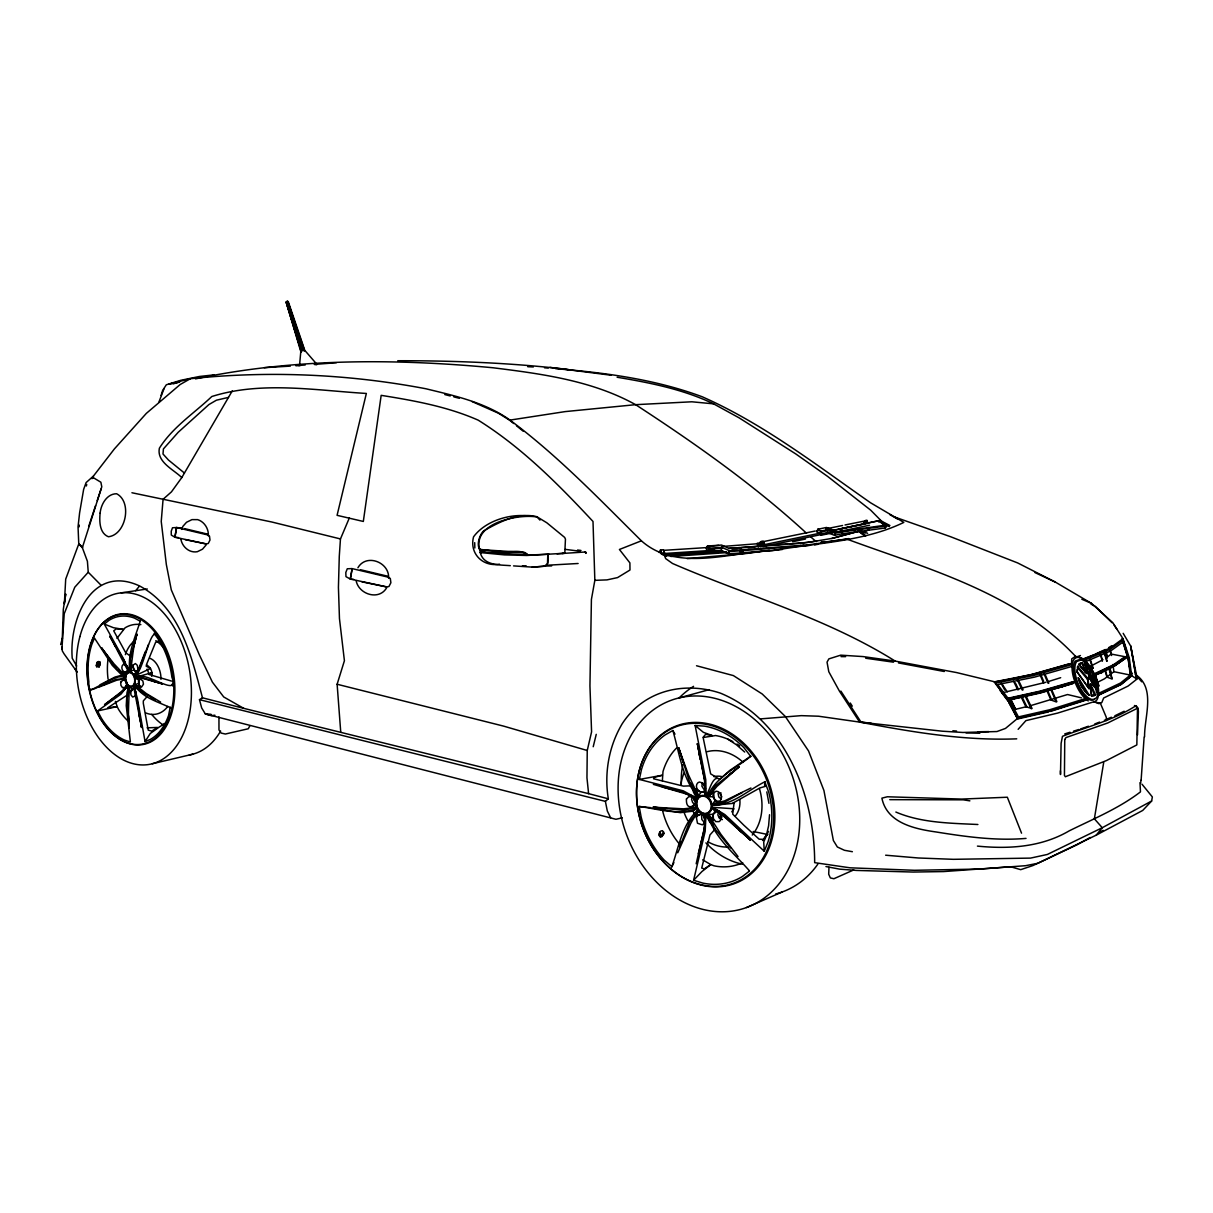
<?xml version="1.0" encoding="UTF-8"?>
<svg xmlns="http://www.w3.org/2000/svg" width="1213" height="1213" viewBox="0 0 1213 1213"><rect width="100%" height="100%" fill="white"/><g stroke="black" fill="none" stroke-linecap="round" stroke-linejoin="round"><path stroke-width="1.5" d="M208.333 535.858C208.833 528.898 204.451 521.726 197.658 519.634L191.972 519.619L186.529 522.272L182.86 526.397L181.814 529.414M62.181 641.647L63.319 609.244L65.729 594.006L64.35 603.756L65.699 579.117L78.769 543.985L78.041 526.791L79.603 512.887L83.636 489.385L86.108 482.577L93.446 476.057L114.371 448.946L146.348 413.375L180.206 384.491L190.335 378.729C268.77 370.572 348.313 373.998 425.778 388.736C454.435 395.711 484.093 402.155 508.778 419.213C557.101 454.951 598.843 498.604 641.389 540.816C677.066 572.506 729.908 552.082 772.15 550.747C815.879 542.742 863.58 541.999 903.837 522.394L870.555 502.773C816.243 464.867 763.068 423.595 702.1 396.727C655.293 379.351 605.257 372.634 555.69 368.707M662.359 780.884L662.995 771.544A67.397 53.933 70 0 1 676.384 748.194M588.608 793.651L243.737 708.347L223.723 696.959L212.396 682.146L199.523 655.217L171.291 589.867L166.333 564.485L161.238 521.454L163.073 499.286L171.458 491.856L181.783 477.588C173.702 469.567 156.553 462.108 159.373 448.234C172.534 427.219 194.095 413.345 211.805 396.515C261.295 380.897 315.486 390.389 366.356 393.452L337.078 515.328L363.324 521.454L381.17 395.347C414.164 400.608 447.461 406.613 478.21 420.168C521.757 447.385 558.177 484.093 593.005 521.469L594.84 580.345L591.413 599.419L589.943 685.876L591.58 731.848L587.244 750.498L586.956 777.836L588.608 793.651L608.335 798.821C604.089 773.121 608.835 746.329 622.117 723.903C643.633 690.44 684.056 680.933 720.598 693.214C785.918 720.386 814.62 795.955 814.666 862.655L850.025 867.811L914.435 870.297L980.21 869.039L1025.546 865.703L1037.873 863.277L1096.218 835.15L1142.707 810.451L1151.637 801.02L1152.35 796.941L1141.979 784.174M128.29 719.036L128.366 715.564L129.26 727.876L127.031 698.976L129.124 687.043C129.245 700.492 127.501 714.214 129.26 727.876M1090.411 685.679L1090.442 683.859L1095.475 694.761L1093.808 696.019L1091.351 695.671L1090.411 685.679L1094.414 694.518L1095.475 694.761M653.307 808.192L680.341 812.665L692.941 811.179L694.64 814.348M60.65 644.543L62.47 638.083M1137.506 734.926L1138.416 711.515L1138.021 708.058L1136.05 705.663C1113.549 720.249 1086.954 726.845 1062.467 736.306L1061.102 743.387L1060.496 774.531L1060.42 770.786M828.979 867.234L828.691 874.209L830.344 877.924L833.907 878.728L853.755 869.918M299.596 364.779L300.794 351.588L286.086 301.931L301.446 351.785M79.163 526.821L79.27 525.077M349.329 517.981L340.459 538.936L339.276 556.403L338.427 587.395L339.458 618.569L344.416 660.721L337.123 684.253L340.747 732.273M61.908 649.198L64.228 613.717L74.766 587.228L88.246 572.218L87.412 561.301L82.348 547.654L78.769 543.985M174.99 536.616L176.522 527.519L181.95 528.125M695.094 815.197L697.551 810.299C681.918 824.749 678.704 847.432 671.866 866.658L664.193 860.093A81.195 64.698 70.1 0 1 641.146 817.031L639.19 806.478L650.956 807.691M1144.132 737.11L1141.13 780.065M702.206 782.779L701.933 786.251L703.858 789.314M704.131 784.295L704.874 787.207M350.39 578.419L352.073 568.609M151.686 676.293C152.883 671.881 150.655 667.241 146.728 665.012M769.542 814.727L768.602 825.81L766.146 836.318L768.451 831.405M301.264 351.543L286.268 302.158L286.95 301.4L288.33 301.794L304.797 350.39L316.472 363.824M176.522 527.519L172.489 527.776L171.23 531.249L171.291 535.069L174.93 537.223L176.673 527.549L207.863 534.963L209.485 536.101L209.985 540.028L208.257 543.5L206.392 543.924L175.081 537.268M712.895 814.378L713.229 820.367L708.604 814.332L712.895 814.378L715.064 811.376L719.415 811.74L712.653 808.662L715.064 811.376M351.952 568.594L347.282 568.776L345.811 572.506L345.963 576.645L350.33 579.071L352.24 568.639L388.478 577.236L390.313 578.495L390.889 582.74L388.964 586.486L386.841 586.91L350.481 579.117M1088.076 679.235L1089.153 688.741L1088.076 687.346L1087.576 678.052L1077.675 666.331L1077.523 667.529L1087.182 678.931L1090.123 678.476L1094.308 686.831L1089.289 667.878L1085.029 663.769L1089.532 678.067L1094.308 686.831M1140.629 783.067L1140.978 780.262M705.375 791.604L704.996 794.621L704.328 791.71L705.344 790.285M1087.182 678.931L1089.638 677.309L1085.029 663.769M1077.675 666.331L1077.265 672.29L1088.076 687.346M134.567 642.102L134.097 645.119L136.917 634.187L130.216 659.629L130.413 671.229C132.596 659.008 133.005 646.302 136.917 634.187M1144.572 736.898C1144.253 716.792 1156.141 687.968 1135.429 674.473M479.438 548.337L480.272 552.567L504.441 554.887L526.73 555.463L564.788 553.249L565.455 539.148L564.652 537.42L546.805 522.773L537.404 517.041M696.186 863.747L705.375 823.627M99.132 666.892L99.86 661.964L98.647 661.464L98.101 664.027L96.312 665.467L96.631 666.695L99.132 666.892L100.194 663.177M99.648 665.74L99.86 661.964M138.752 680.129L135.735 678.416L140.663 678.097L138.418 681.676L139.889 687.513L135.234 684.587L138.479 683.404M693.002 788.602L693.548 792.347L696.687 798.093L683.237 790.831L639.357 779.428L641.465 769.588A81.195 64.698 70.1 0 1 665.209 734.851L672.851 730.514L674.989 734.153M1103.694 762.431L1094.369 818.805L1102.268 827.721L1151.637 801.02M96.312 665.467L96.858 662.92M96.813 664.315L97.374 661.767M96.631 666.695L97.192 664.133M738.944 829.647L750.225 839.972L719.536 811.527L712.713 808.328L718.43 811.558L717.853 814.939L719.415 818.275L722.357 819.654M720.37 813.468L720.037 814.939L722.038 817.046M130.352 664.436L128.805 671.168L123.787 659.326L104.288 624.073L108.988 620.343A64.031 41.378 79.6 0 1 134.567 618.145L140.359 621.283M593.218 746.738L596.25 734.335M86.35 485.988L86.73 484.472M128.593 686.725L126.986 692.668L126.243 705.678L130.382 741.992L124.651 740.142A64.031 41.378 79.6 0 1 101.331 718.111L97.525 710.985L120.982 694.154L127.608 685.815L128.275 690.045M170.245 707.073L168.577 715.427A64.031 41.378 79.6 0 1 150.367 739.399L145.06 741.583L137.387 698.476L134.112 686.422L144.256 693.73M82.348 547.654L101.786 486.822L100.876 482.228L92.992 477.482L93.446 476.057M749.346 871.161L742.386 876.499A81.195 64.698 70.1 0 1 702.585 883.034L693.593 880.259L705.193 831.254L705.936 815.106L709.726 822.05L713.138 825.598M140.283 621.041C135.265 637.189 127.274 653.777 129.867 671.107M681.084 843.52L689.5 822.156L698.188 811.118L691.016 822.839L677.718 852.815M679.553 846.704L681.175 841.488M698.294 853.649L703.965 830.541L705.071 815.06L705.435 818.517M161.056 395.453L162.633 390.48L166.333 384.779L180.722 380.321L199.417 376.485L214.246 374.847M88.64 526.654L95.539 505.685M145.257 651.76L139.101 667.726L134.613 675.08L138.282 671.107L148.456 644.558M158.933 402.034L164.073 388.554M101.088 488.975L97.222 500.62M171.579 681.084L149.093 674.519L151.989 672.639L135.507 677.309C145.408 669.697 180.206 699.325 171.882 677.142A64.031 41.378 79.6 0 0 158.751 639.751C151.504 616.856 144.059 672.093 134.977 675.793L150.533 668.469L146.197 666.21L146.546 664.436L155.598 642.374L159.373 640.54M706.118 548.883L707.634 546.017L721.553 545.046L728.892 548.367L739.551 547.609L741.947 550.687L741.128 552.931L728.649 553.841L721.038 550.52C717.671 550.444 706.163 553.553 706.8 548.443M708.316 551.036L709.832 548.17L721.674 547.336L729.286 550.657L741.78 549.762M709.211 551.369L709.832 548.17L707.634 546.017L706.906 546.623L709.999 549.11L721.841 548.261L721.674 547.336M721.038 550.52L721.841 548.261M728.649 553.841L729.286 550.657M816.728 540.998L811.391 541.802A111.171 13.54 2.6 0 1 797.396 543.272L739.809 547.594L742.038 549.747L741.386 552.901L782.294 549.519M692.744 796.168L691.577 799.215L692.684 802.672L695.413 804.537M695.458 801.975L693.745 799.61L694.276 798.26L691.425 795.773L696.171 799.246L695.413 800.155L694.306 798.23M1077.265 672.29L1077.189 669.515M761.158 543.621L759.247 544.061L761.127 541.529L763.038 541.104L764.417 544.455L766.373 545.82L764.463 546.244L762.507 544.895L761.127 541.529L759.247 544.061L762.113 546.047M125 676.384L120.39 673.655L112.278 665.346L94.432 638.023L91.718 644.77A64.031 41.378 79.6 0 0 88.883 681.903C85.517 703.722 113.506 670.213 124.878 677.931L123.529 676.369L124.135 675.216M731.757 811.846L733.956 808.783L712.895 807.342L724.843 814.56L764.251 851.238L768.026 841.883A81.195 64.698 70.1 0 0 768.769 792.316L764.827 781.794C748.133 790.194 732.516 805.205 712.926 805.341L734.032 803.279L732.713 814.15L743.736 825.113L759.141 839.184L763.523 839.381L767.01 834.392M706.906 546.623L718.627 545.41M126.531 672.442L125.227 675.383L122.892 671.881L126.531 672.442L128.062 670.349L128.123 671.426L127.274 665.846M765.251 781.521L764.539 785.357M585.879 553.386L585.727 551.976L557.025 553.81M135.871 671.881L134.491 674.837L138.176 670.941L136.872 671.911L134.779 671.214L132.247 665.528L130.61 671.274L133.809 669.985M816.576 531.476L818.366 529.095L821.565 531.87L820.534 534.038L816.895 531.415M816.774 531.855L818.366 529.095M819.73 533.781L821.322 531.006L828.191 529.611L835.393 532.325L885.156 525.199L886.658 525.987L885.323 527.989L841.943 533.781L842.732 530.809L838.896 529.156M820.534 534.038L827.402 532.613L828.191 529.611M671.699 867.159L673.882 862.61M827.402 532.613L834.589 535.327L835.393 532.325M828.434 530.46L821.565 531.87L817.607 529.308L826.462 527.458L833.498 530.202L832.74 530.415L839.639 528.944L842.595 530.839L841.792 533.826L834.589 535.327M145.06 741.583L150.245 733.501L159.525 726.83A53.236 34.601 79.6 0 0 164.21 723.479M249.772 725.935L248.301 728.755L225.345 734.032L221.1 733.061L218.977 729.938L218.947 716.928M659.842 832.118L658.795 834.089L660.266 836.834L661.858 836.591L664.027 833.467L662.541 830.708L660.949 830.95L659.842 832.118L661.328 834.862L664.027 833.467M660.13 833.725L659.084 835.696M660.266 836.834L661.328 834.862M662.662 833.831L663.678 831.982M513.554 565.895L532.431 567.123L543.97 566.259L546.366 565.273L547.503 563.15L547.821 554.068M661.858 836.591L662.92 834.62M181.783 477.588L232.259 390.92M721.007 792.862L720.279 794.09L721.72 796.714M878.621 521.939L880.471 520.635L889.917 525.502M700.917 792.392L698.552 795.895L696.156 789.057L700.917 792.392L704.328 791.71M885.202 527.837L886.415 525.017L879.683 520.665M1078.933 664.679L1082.602 662.738L1086.59 673.458L1078.933 664.679L1080.495 662.859L1082.602 662.738M705.314 820.231L704.071 816.046L704.783 815.045L705.375 820.109M116.964 638.356L125.03 627.864A53.236 34.601 79.6 0 1 140.844 624.619M709.923 792.923L707.77 795.91C715.564 777.306 735.745 768.345 750.741 756.396L744.069 747.815A81.195 64.698 70.1 0 0 704.237 726.117L695.125 725.51L705.754 779.641L706.148 795C709.772 791.316 712.471 774.501 719.688 779.11M715.185 800.489L712.713 803.946L719.536 802.309C714.169 802.005 711.713 795.986 713.547 791.392L708.801 796.774L713.092 796.683M762.568 840.503L766.874 834.68L763.72 841.974L764.251 851.238M1096.218 835.15L1102.268 827.721L1047.365 854.452L1030.519 858.107L953.342 859.32L918.317 857.985L885.642 855.21M135.629 590.716L139.07 586.592M206.165 544.91L202.51 549.186L197.31 551.718C189.107 553.234 181.844 546.457 180.782 538.572M863.899 522.682L865.445 520.877L866.658 523.622M693.593 880.259L701.887 871.586L710.788 864.596L714.063 865.824A67.397 53.933 70 0 0 742.674 862.67M286.389 302.037L287.906 301.4M386.659 587.759C379.017 600.966 358.593 594.355 356.106 580.557M357.911 567.775C366.311 553.113 389.661 562.301 388.585 578.161M1018.147 729.316L1025.91 720.628L1057.569 713.108L1094.05 701.705L1098.933 703.676L1101.798 702.554L1103.648 698.006L1128.06 686.073L1138.385 677.946L1141.736 681.797M1106.104 651.957L1107.621 656.84L1111.123 654.034L1125.77 656.87L1126.073 657.901L1113.261 666.741M863.535 522.712L866.825 520.15L868.008 523.44M132.262 688.939L130.049 692.517L129.306 687.164L135.416 689.757M91.794 478.589L93.189 478.089M715.17 829.07L709.969 834.923L701.721 868.068L704.237 868.887L710.788 864.596L702.676 859.82M894.618 517.011L950.719 536.768L1017.662 562.938L1055.31 582.073L1091.548 603.407L1112.928 622.86L1122.965 638.66L1129.273 657.78L1131.668 675.641L1121.373 684.132L1097.492 695.367M1130.88 676.505L1120.903 684.663L1097.72 695.625M510.294 565.667C499.529 564.742 483.487 565.865 480.272 552.567L481.061 551.763L527.928 555.069L548.989 554.22M1121.889 638.978L1128.257 658.811L1130.956 676.02L1128.408 658.022L1122.935 640.07L1110.138 649.334L1083.512 660.615L1085.029 661.873L1110.714 650.926L1123.086 641.995L1128.045 658.295L1130.349 675.08L1120.494 683.025L1098.25 693.548M147.107 696.58L143.316 700.902L143.316 703.358L148.244 730.15L151.746 731.105L157.523 727.451L147.091 727.815M1112.912 664.512L1113.928 671.699L1104.482 678.81L1096.81 682.646M1085.832 699.81L1050.867 710.863L1017.571 718.399L1005.486 728.422L996.95 731.545L962.879 732.47L942.107 731.181L859.592 722.084L818.517 716.216L801.277 715.64L760.778 718.869M867.644 533.28L860.73 531.006L859.198 531.688L862.807 534.508M731.515 772.802L728.968 775.077L739.187 766.737L716.898 786.449L708.544 796.562L715.245 785.948L739.187 766.737M1122.965 638.66L1110.213 648L1083.846 659.175L1075.537 656.324L1071.746 658.826L1071.549 663.405L1033.567 674.155L994.66 681.812L956.632 672.578L895.179 661.085L863.095 656.582L840.7 655.156L828.858 658.886L827.039 662.146L828.797 671.744L839.396 691.061L859.592 722.084C911.357 731.939 963.85 740.931 1016.737 738.838M885.626 525.047L885.035 525.578L879.076 521.196M214.898 715.2L211.229 715.625L205.331 713.926L201.676 707.952L199.478 699.658L605.378 801.368L608.335 798.821M243.737 708.347L202.48 697.809C191.563 656.597 180.328 607.986 139.768 586.046C91.733 563.59 68.959 619.449 72.234 658.265L76.677 665.998M1126.073 657.901L1114.292 666.149L1100.843 673.063M1125.77 656.87L1113.943 665.133L1092.943 674.959M1125.482 657.977L1113.701 666.225L1094.46 675.338M1125.118 656.612L1113.261 664.876L1093.959 674.003M1094.369 702.009L1096.597 700.31A24.033 10.477 67.7 0 0 1095.187 676.202A24.033 10.477 67.7 0 0 1079.327 657.34L1076.492 657.491L1074.202 659.084A24.033 10.462 67.7 0 0 1074.4 680.387A24.033 10.462 67.7 0 0 1088.258 700.932M1094.414 694.518L1091.351 695.671M748.921 757.23L750.953 756.199M742.371 792.514L724.222 802.324L712.759 804.295L724.783 800.807L750.938 787.995M1108.591 647.712L1111.79 645.71M199.478 699.658L202.48 697.809M1102.996 659.69L1090.411 666.286M103.575 684.936L115.857 679.371L124.924 678.764L116.766 680.19L98.556 687.286M1093.216 685.451L1088.561 668.302L1089.289 667.878M90.414 690.333L99.163 685.845M1090.214 837.486L1077.265 844.673L1032.915 865.566L1020.709 869.66L1010.702 866.779L943.562 871.571L913.222 872.056L856.514 870.434L839.669 869.145L825.947 866.552M1099.918 832.088L1103.148 830.299M99.724 684.92L114.901 677.112L123.817 674.61M748.466 757.731L729.559 770.589L719.764 779.443M1136.354 678.749L1130.728 646.135L1136.354 678.749L1137.112 678.37L1130.728 646.135L1123.177 633.322M1114.883 715.761L1124.178 711.243M1095.187 654.201L1105.316 649.501M746.465 907.551A110.262 87.958 70.1 0 0 761.794 726.132A110.262 87.958 70.1 0 0 618.524 777.958A110.262 87.958 70.1 0 0 746.465 907.551L782.279 891.949M865.415 531.279L868.857 529.823M1106.15 719.445L1111.381 717.232M1093.338 675.975L1101.874 672.487M126.501 695.565L107.639 707.861L117.191 706.588L118.495 709.302A53.236 34.601 79.6 0 0 127.517 720.507M641.389 540.816L619.418 549.474L629.896 562.893L629.987 570.019L617.553 577.6L606.985 579.89L594.84 580.345M1094.748 723.979L1099.585 722.084M1081.89 659.372L1093.489 654.99M1075.749 657.264L1080.419 655.52M1087.576 678.052L1089.638 677.309M728.892 548.367L739.551 547.609M693.745 799.61L696.11 798.791M1086.499 699.977L1050.397 711.425M1080.54 728.968L1088.425 726.238M1084.922 698.688L1049.745 709.757L1018.465 716.913L1009.732 700.508L997.677 684.572L1034.628 677.097L1071.761 666.468M1073.596 681.949L1040.602 691.44L1007.578 698.794M1062.224 686.649L1074.005 682.98M1072.989 683.571L1040.117 693.063L1009.125 700.037M1072.883 681.691L1039.859 691.167L1006.805 698.521M889.766 799.655L963.258 799.822L969.869 800.853M1071.898 664.603L1033.749 675.489L995.13 683.207L1008.488 700.811L1018.056 718.854M1047.729 681.767L1060.678 677.688M1068.789 663.92L1030.474 674.792L1012.188 678.734M1064.741 733.91L1070.002 732.258M1073.52 731.166L1078.797 729.513M173.156 383.899L178.554 382.231M1021.012 696.641L1025.925 706.815L1032.081 708.528L1025.546 694.958M831.754 538.511L860.366 530.809L832.391 538.314L810.769 541.999A109.837 13.525 2.6 0 1 796.789 543.5L789.39 544.031M709.15 689.651L679.144 697.9A121.709 98.571 69.4 0 1 693.563 686.346M1040.481 692.547L1062.815 686.603M1045.909 682.252L1002.12 692.866M190.335 378.729L169.077 384.081L179.676 382.065M1048.669 711.864L1018.571 718.748M195.475 378.896C292.94 358.32 394.195 358.457 493.039 367.766C541.741 373.847 592.065 380.518 635.612 404.672C695.352 443.594 753.955 484.942 806.554 533.265M1011.157 701.311L1015.63 709.287L1026.092 706.785M1029.579 705.951L1067.546 694.533L1081.45 697.854M152.368 763.735L192.761 754.198M1041.057 692.487L1009.413 699.522M228.499 397.394L216.43 400.199L208.909 404.566L178.19 432.298L163.421 448.916L162.997 453.996L168.516 460.076L184.421 473.04M97.525 710.985L117.191 706.588L115.371 701.372M98.405 664.618L99.678 664.33M762.507 544.895L764.417 544.455M622.314 817.82L615.931 819.275L205.331 713.926L211.001 714.29M703.419 737.474L715.534 735.533A67.397 53.933 70 0 1 732.864 741.583M839.047 529.126L880.138 520.438L839.79 528.913M835.621 533.174L842.823 531.688M1008.155 699.84L1022.726 696.808M846.249 527.791L865.021 523.955M880.471 520.635L879.683 520.786L888.477 525.517M820.989 542.211L824.355 541.529M845.021 524.971L865.445 520.877M994.16 682.07L1010.368 679.128M800.459 545.926L803.885 545.319M868.099 523.258L866.946 523.455L865.657 520.347M471.978 401.533L498.316 413.148L509.551 420.168L565.197 411.601L635.612 404.672L691.819 401.791L713.578 403.838L739.142 417.863L795.91 454.026L827.691 476.466L870.661 510.142L882.23 521.833M848.721 538.587L814.454 544.061A111.535 12.797 2.7 0 1 800.504 545.41M700.689 814.105L695.883 816.213L698.4 811.391L704.071 816.046M121.194 592.869L147.273 588.972M865.278 522.439L866.855 520.665M769.33 550.323L747.284 553.386L687.164 558.632M782.203 548.534L785.872 548.018M791.392 547.26L795.061 546.745M814.59 544.834L817.501 544.425M639.357 779.428L662.404 775.228L654.732 777.245L653.504 778.761L683.465 786.13L691.592 785.781M842.974 531.658L886.658 525.987M865.839 535.797L859.835 531.112L860.73 531.006M821.292 542.438L847.068 539.179C926.99 568.654 1015.402 592.278 1075.537 656.324M93.401 476.967L92.233 477.543L92.704 478.392M1026.031 838.395C996.055 840.988 965.851 836.743 936.269 831.997C914.936 828.995 886.915 823.111 881.896 798.154L887.34 796.774L961.682 799.079L1007.336 797.229L1021.543 833.179M562.104 553.522L564.424 553.295M305.176 364.992L298.534 365.462L300.945 365.401M315.941 364.537L317.093 364.446L314.728 364.491M522.606 566.107L526.154 565.804M1094.46 699.234L1091.973 699.446A21.137 9.204 67.7 0 1 1077.872 682.813A21.137 9.204 67.7 0 1 1076.735 661.479L1081.238 659.933A21.137 9.204 67.7 0 1 1095.187 676.536A21.137 9.204 67.7 0 1 1096.431 697.748L1093.55 699.916L1090.987 700.144A21.773 9.477 67.7 0 1 1076.462 682.995A21.773 9.477 67.7 0 1 1075.279 661.024L1079.934 659.447A21.773 9.477 67.7 0 1 1094.293 676.505M748.103 547.639L754.82 547.078M739.718 551.612L743.251 551.324M742.204 550.657L800.625 546.168A111.717 12.448 2.4 0 0 809.632 545.395M731.909 548.928L737.474 548.503M728.831 552.476L670.865 556.494M295.911 365.78L299.581 365.507M314.288 364.4L336.35 362.748M741.098 547.654L787.54 544.182M742.038 549.747L800.444 545.395M722.903 551.096L665.497 554.932L663.511 550.353L706.997 547.563M726.42 551.763L665.649 555.872L665.497 554.932M532.113 567.123L543.636 566.274M722.099 546.502L757.139 543.758L758.186 546.79M664.33 553.234L663.42 549.732L660.479 549.944L661.388 553.446L664.33 553.234L665.937 556.479M665.588 554.629L662.647 554.841L661.388 553.446M729.453 551.581L741.947 550.687M714.76 550.186L664.269 553.507M760.672 546.623L759.505 543.03L757.276 543.181L758.413 546.578M734.032 803.279L732.849 803.158L759.869 787.95L765.994 786.176M551.657 565.91L543.636 566.077M578.116 563.499L546.684 565.258L547.821 563.15L548.14 554.053M264.207 367.675L290.316 366.114M480.272 552.567L481.652 552.476M124.939 679.037L122.301 679.159L124.681 679.871L126.637 682.328M988.838 731.591L977.754 731.773M545.38 565.273L546.366 565.273M397.773 360.731C454.799 360.655 511.916 362.884 568.579 369.54M840.988 656.612L845.613 656.642M977.89 824.506C950.507 823.187 921.213 822.96 895.861 812.043M979.831 733.259L966.018 732.925M527.761 366.72L533.326 366.948M977.435 846.113C1008.958 849.206 1041.239 847.235 1069.26 830.829C1093.474 818.866 1118.886 808.404 1140.463 791.892L1140.008 782.688M662.055 808.222L665.846 808.389L653.201 807.206L683.419 808.828L696.217 807.494L683.055 810.269L653.201 807.206M499.498 564.166C482.804 567.123 469.173 553.522 473.555 536.828C485.443 520.62 510.916 513.023 530.445 516.268M952.857 730.787L956.557 731.045M494.722 550.808C504.911 554.447 519.771 547.624 528.125 554.963M544.516 367.797L548.246 368.1M350.33 579.071L353.68 579.374M705.905 816.213L703.692 817.107L704.783 819.897M486.671 550.005L524.804 552.491L527.928 555.069M174.93 537.223L178.523 537.617M522.287 566.107L523.319 566.213M486.853 550.111C473.752 553.947 478.225 535.6 483.669 530.9C499.422 521.999 518.345 512.083 536.828 516.693L539.967 520.119M536.54 516.92C518.451 514.039 472.964 522.515 479.484 549.262L495.192 551.354L522.742 552.719L525.32 553.083L526.533 554.599M577.555 550.035L580.997 550.475M580.117 551.263L565.228 549.368M549.959 367.372L611.413 375.272M865.718 658.234L893.511 662.177M617.114 377.243C650.032 382.732 683.268 389.328 713.578 403.838M871.601 723.418L860.927 721.932L840.852 691.076M898.484 662.935L944.275 671.502M1094.247 702.084L1100.297 703.04L1106.301 717.308L1106.392 720.507L1104.406 720.173M639.19 806.478C657.931 808.859 678.173 815.879 696.58 808.495L692.941 811.179M205.831 543.894L185.18 539.649M385.689 586.758L362.005 581.846M662.222 786.919L683.222 792.347L696.307 798.958L691.365 795.455L653.367 784.371M852.375 851.708L844.415 850.283L837.364 846.992L833.376 840.533L823.93 790.512L808.525 750.923L785.266 716.413L762.234 694.003L733.395 675.596L696.52 665.755M1113.928 671.699L1130.349 675.08M753.167 831.496L767.89 834.529M131.929 492.751L271.848 522.015L340.459 538.936M207.438 534.084L184.482 528.595M387.463 576.16L360.382 569.701M337.123 684.253L503.653 726.132L587.244 750.498M444.807 394.574L450.235 395.954M453.859 396.894L459.302 398.273M162.208 683.814L140.632 677.84L135.674 678.143L142.634 677.824L162.208 683.814L153.808 681.342L155.84 682.04M859.926 531.142L865.127 532.856M1134.473 705.526L1135.944 706.011L1136.93 708.271M98.101 664.027L99.314 664.527M154.415 698.991L141.466 691.926L135.128 684.799L146.318 693.548L160.647 702.1M129.73 655.672L125.682 652.67L113.719 630.836L116.19 628.895L123.362 629.395L113.476 627.712L104.288 624.073M1081.844 599.267L1091.548 603.407M170.669 707.816C158.16 701.796 142.588 697.975 134.84 685.421M1034.992 572.597L1055.31 582.073M584.666 552.188L586.122 552.87M897.256 518.876L889.736 514.555M716.807 777.533L710.636 773.879L703.085 737.277L705.663 734.305L712.213 735.548L703.343 732.303L695.125 725.51M151.17 697.884L155.249 700.053M1090.957 604.089L1095.521 606.53L1112.033 622.724M886.415 525.017L889.326 526.578M895.179 661.085C825.977 617.69 746.92 595.735 672.518 563.484L665.694 558.632L664.057 554.659M82.666 547.169L79.315 544.288M727.679 739.066L736.503 744.812L744.691 752.045M1131.668 675.641L1134.883 677.794M764.054 546.502L762.128 545.153L760.885 542.15M759.474 544.031L763.098 546.547M718.43 811.558L741.856 832.558M878.849 520.559L885.156 525.199M1087.364 693.76L1089.259 695.216L1078.281 677.688L1081.496 686.224L1087.364 693.76L1078.918 680.144M858.91 531.082L865.294 536.025M509.551 420.168L513.706 423.519M516.465 425.748L523.379 431.343M1085.044 664.906L1088.561 668.302M810.693 536.874L816.228 541.695M721.341 799.2L718.763 796.865L718.096 793.287M738.96 829.768L750.225 839.972M126.652 665.679L123.392 664.315C120.527 666.392 121.831 671.684 125.288 672.32L127.911 670.198L127.486 667.089L128.29 671.365L109.928 636.294L125.409 662.935M1130.228 671.957L1132.245 673.882M135.356 689.954L133.4 688.817L130.852 691.592L130.898 694.837L132.642 697.02L135.538 695.959L135.901 691.319M1129.667 670.85L1132.154 673.351M88.246 572.218L100.891 585.045M158.19 638.993L154.096 633.368M719.339 816.849L721.614 819.245M730.59 847.978L714.76 828.555L708.347 814.439L720.856 834.226L738.035 856.56M287.602 301.294L304.493 350.572M105.956 654.504L108.048 656.9L101.619 647.969L116.675 669.121L125.166 675.641L113.961 663.814L101.619 647.969M1078.782 664.057L1086.59 673.458M704.086 822.202L701.827 819.472L701.614 815.924M1077.326 672.093L1089.153 688.741M1000.194 690.667L1008.139 701.22M287.678 301.658L304.281 350.936M994.66 681.812L1008.246 700.947L1017.571 718.399M1114.186 625.271L1117.052 629.426M690.167 782.703L694.791 789.42M1001.513 683.253L1007.245 691.835M75.312 669.303L77.147 672.123L64.062 653.852L62.288 650.865L62.045 647.09M113.719 643.663L115.538 646.468L109.928 636.294M850.268 703.009L852.284 706.163M1135.702 677.673L1136.475 678.901M1001.316 683.753L1004.895 690.136M134.977 689.56L133.506 686.937L134.491 688.817M135.098 689.5L133.657 686.801L141.572 727.451L139.313 715.17L139.738 718.596M1008.973 702.797L1017.358 718.612M659.311 552.612L660.479 549.944L660.979 553.704M749.407 870.616L749.194 870.54C734.017 853.285 714.472 837.546 707.573 814.802M610.564 817.683L607.319 810.997L605.378 801.368M1018.177 679.674L1023.09 689.863M1017.313 679.841L1022.225 690.045M1024.697 695.155L1031.247 708.771M1015.326 682.858L1018.602 689.651M1022.68 698.127L1026.774 706.618M1013.643 681.357L1017.737 689.848M1096.567 692.441L1092.458 672.609L1096.112 689.06M1011.005 699.431L1015.63 709.287M1045.181 674.655L1048.851 683.101M1051.762 689.863L1056.887 701.705M1043.741 673.17L1048.123 683.313M1051.049 690.076L1056.159 701.902L1050.913 699.977L1047.274 691.546M1040.709 674.504L1043.62 681.236M1048.002 691.349L1050.913 698.082M1039.981 674.701L1043.635 683.131M681.858 758.625L683.526 762.689L678.658 747.754L689.879 782.87L698.339 796.092L688.332 774.576L678.658 747.754M763.007 541.665L766.404 546.881M1082.011 663.617L1085.286 672.214M286.95 301.4L302.841 350.891M1090.26 659.387L1093.186 668.227M1095.521 675.307L1099.023 685.921M1089.82 659.584L1092.746 668.439M1095.081 675.52L1098.599 686.149M1085.969 661.267L1087.136 664.815M696.565 793.166L697.702 796.668C682.297 778.367 679.432 753.349 673.018 731.09L672.851 730.514M1111.639 655.52L1110.153 650.608L1111.123 654.034M1092.777 675.156L1095.566 688.696M127.592 667.044L128.108 668.727M1123.086 639.751L1128.575 658.234M1105.028 654.004L1107.09 661.07M1109.137 668.136L1112.215 678.749M1104.179 652.488L1106.756 661.297M1108.803 668.348L1111.881 678.931L1106.953 677.142L1104.907 670.076M1101.146 655.717L1102.162 659.25M1105.24 669.849L1106.787 675.156M1100.282 654.156L1102.344 661.237M705.39 783.962L697.384 743.675L704.495 779.898L705.284 794.712M1105.831 652.761L1107.181 658.143M1110.35 670.683L1111.26 674.261L1109.804 666.877M480.575 549.747L481.061 551.763M699.295 754.911L700.31 759.141L697.384 743.675M766.798 791.922L768.936 803.324M141.572 727.451L136.887 698.779M172.231 684.087L172.549 685.967M130.504 659.629L131.08 665.27M1090.442 683.859L1091.7 696.201M126.455 681.357L126.683 684.193M474.708 542.666L474.844 547.973M1094.96 678.264A21.773 9.477 67.7 0 1 1097.159 694.367M1089.259 695.216A17.907 7.794 67.7 0 1 1078.266 677.688M1092.443 672.609A17.907 7.794 67.7 0 1 1096.552 692.456M761.885 545.168A829.601 2.805 -12 0 1 818.805 533.432M829.389 531.249A829.601 2.805 -12 0 1 844.43 528.171M759.854 542.332A828.979 3.791 -11.9 0 1 815.242 531.021M825.735 528.898A828.979 3.791 -11.9 0 1 842.595 525.487M770.21 545.122A831.466 2.32 -12 0 1 833.255 532.067M792.635 541.726A827.19 1.91 -12 0 1 805.493 539.042M820.792 535.312A831.542 2.183 -12 0 1 869.494 525.259M87.927 680.175A66.26 42.834 79.6 0 1 145.818 621.799A66.26 42.834 79.6 0 1 159.722 735.154A66.26 42.834 79.6 0 1 88.14 681.827M108.063 679.128A53.236 34.601 79.6 0 1 108.139 658.341M167.834 706.406A38.952 25.397 79.5 0 1 145.605 712.865M125.348 654.656A38.952 25.397 79.5 0 1 135.492 640.176M155.81 640.676A38.952 25.397 79.5 0 1 163.27 647.348M163.027 724.889A60.438 39.893 79.5 0 1 151.701 714.396M150.139 658.371A18.362 11.963 79.5 0 1 160.98 679.325M147.107 669.091A18.468 11.978 79.6 0 1 148.744 673.549M220.614 731.075A85.228 56.223 79.5 0 1 189.304 754.926M742.477 864.202A76.222 61.681 69.6 0 1 705.921 842.883M681.342 784.553A76.222 61.681 69.6 0 1 682.707 764.903M727.845 847.068A49.278 39.513 69.9 0 1 707.861 841.731M687.741 820.534A49.278 39.513 69.9 0 1 684.026 812.255M680.978 784.25A49.278 39.513 69.9 0 1 684.026 772.984M706.542 751.848A49.278 39.513 69.9 0 1 743.266 762.416M759.444 788.677A49.278 39.513 69.9 0 1 752.257 835.044M639.615 817.244A84.031 66.973 70.1 0 1 720.628 727.77A84.031 66.973 70.1 0 1 757.079 867.992A84.031 66.973 70.1 0 1 640.07 818.972M679.75 844.415A67.397 53.933 70 0 1 662.677 811.088M737.019 744.054A67.397 53.933 70 0 1 739.718 745.919M713.972 776.699A23.229 18.62 69.9 0 1 722.22 776.699M739.9 800.08A23.229 18.62 69.9 0 1 735.457 815.849M817.941 863.99A107.502 86.972 69.6 0 1 775.698 893.966M1064.756 739.551L1064.438 775.41L1065.363 776.745L1106.362 760.612L1136.839 744.918L1137.491 708.256L1107.696 722.993L1065.924 737.595L1064.756 739.551M132.93 665.27L133.961 669.834L136.857 671.623L138.024 669.925L137.312 665.315L135.371 663.541L132.93 665.27M721.235 816.789L720.416 820.488L719.082 821.626L715.761 821.61L713.38 818.639L713.199 814.514L716.747 811.33L719.673 813.013L721.235 816.789M120.678 682.237L120.951 685.406L122.589 687.756L125.879 686.998L126.789 684.026L125.743 681.054L123.362 679.765L120.678 682.237M100.133 513.069C99.284 521.256 99.421 533.189 108.427 536.753C126 534.751 132.46 501.879 116.615 493.752C106.865 493.721 100.952 504.396 100.133 513.069M126.956 684.041L125.47 688.271L126.956 684.041M686.452 798.973C685.436 816.94 705.845 798.23 688.863 796.607L686.452 798.973M705.42 788.268L705.117 790.057L702.661 792.104C698.021 792.696 694.23 786.16 697.869 782.764L699.416 782.036L702.752 782.946L705.42 788.268M696.383 817.426L697.46 823.233L702.312 824.84C706.618 822.687 705.617 815.106 700.72 814.454L697.399 815.773L696.383 817.426M138.919 680.296L139.04 684.951L141.421 687.195L143.468 684.177L142.876 680.993L140.268 678.795L138.919 680.296M713.669 792.923L714.123 798.609L716.868 801.262L719.809 801.08C723.327 798.002 720.825 791.134 716.11 791.21L713.669 792.923M127.168 685.239L125.485 688.544L104.561 704.692L120.587 692.987L127.168 685.239M695.383 804.34L691.304 807.767L696.095 807.161L695.383 804.34M125.849 676.02A7.308 4.716 79.6 0 0 131.353 686.634A7.308 4.716 79.6 0 0 134.052 675.58A7.581 4.897 79.6 0 0 125.47 675.929A7.581 4.897 79.6 0 0 131.171 686.952A7.581 4.897 79.6 0 0 133.976 675.474A7.308 4.716 79.6 0 0 125.849 676.02M89.565 647.909A65.729 42.47 79.6 0 0 138.055 744.539A65.729 42.47 79.6 0 0 163.619 645.923A65.729 42.47 79.6 0 0 89.565 647.909M125.712 676.202A7.02 4.534 79.6 0 0 131.004 686.422A7.02 4.534 79.6 0 0 133.597 675.777A7.02 4.534 79.6 0 0 125.712 676.202M79.906 636.567A86.957 56.283 79.6 0 0 143.604 764.948A86.957 56.283 79.6 0 0 178.159 634.93A86.957 56.283 79.6 0 0 79.906 636.567M696.762 801.429A9.264 7.384 70.1 0 0 706.421 813.665A9.264 7.384 70.1 0 0 709.362 799.033A9.264 7.384 70.1 0 0 696.762 801.429M696.277 801.368A9.613 7.657 70.1 0 0 706.315 814.075A9.613 7.657 70.1 0 0 709.362 798.882A9.613 7.657 70.1 0 0 696.277 801.368M638.584 773.667A83.348 66.412 70.1 0 0 723.843 885.733A83.348 66.412 70.1 0 0 752.864 755.199A83.348 66.412 70.1 0 0 638.584 773.667M696.747 801.657A8.9 7.096 70.1 0 0 706.057 813.423A8.9 7.096 70.1 0 0 708.877 799.337A8.9 7.096 70.1 0 0 696.747 801.657"/></g></svg>
